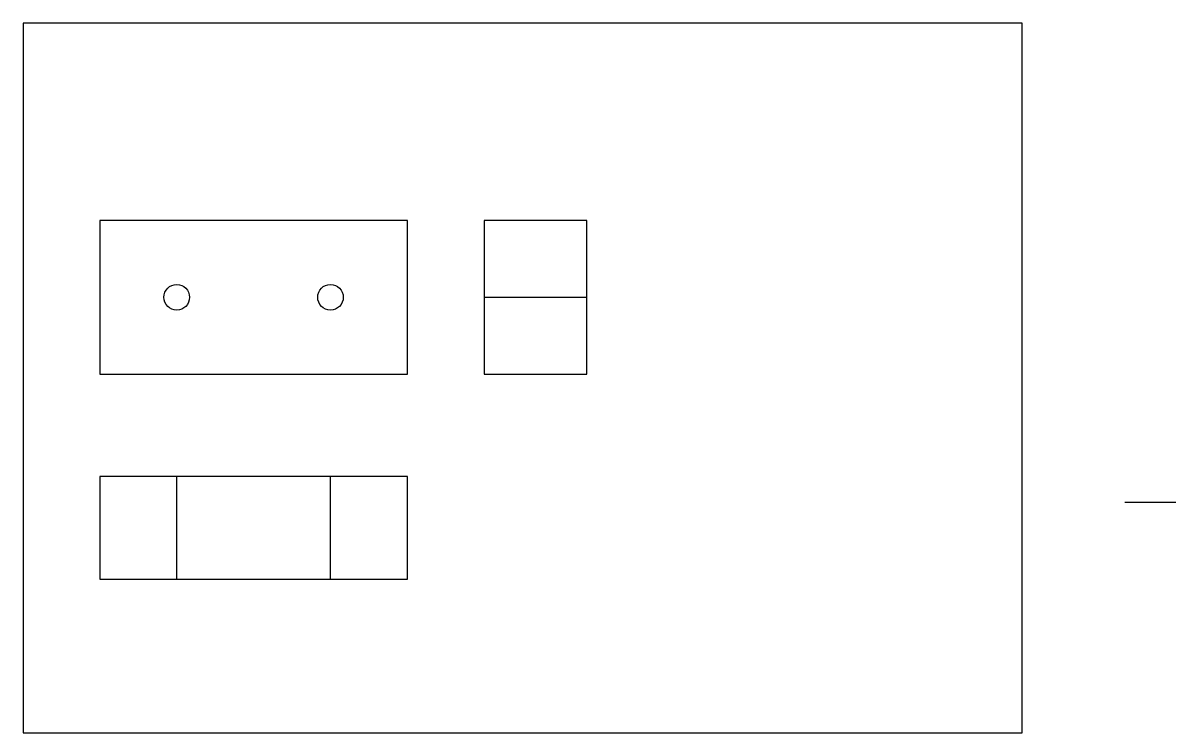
# Model space of a CAD drawing. Header units: millimetres. Extents: x 20 to 470, y 10 to 287.
import ezdxf

# ---------------------------------------------------------------- set-up
doc = ezdxf.new("R2010")
doc.units = ezdxf.units.MM
for name, color, linetype in [('FRAME', 7, 'CONTINUOUS'), ('HIDDEN', 8, 'CONTINUOUS'), ('PART', 7, 'CONTINUOUS')]:
    doc.layers.add(name, color=color, linetype=linetype)

msp = doc.modelspace()

# ---------------------------------------------------------------- linework, layer by layer
at = {"layer": 'FRAME'}
msp.add_lwpolyline([(20, 10), (410, 10), (410, 287), (20, 287)], close=True, dxfattribs=at)
at = {"layer": 'HIDDEN'}
for p, q in [((80, 70), (80, 110)), ((140, 70), (140, 110))]:
    msp.add_line(p, q, dxfattribs=at)
at = {"layer": 'PART'}
for p, q in [((240, 210), (200, 210)), ((200, 210), (200, 150)), ((240, 150), (240, 210)), ((200, 180), (240, 180)), ((200, 150), (240, 150)), ((450, 100), (470, 100))]:
    msp.add_line(p, q, dxfattribs=at)
for points in [[(50, 150), (170, 150), (170, 210), (50, 210)], [(50, 70), (170, 70), (170, 110), (50, 110)]]:
    msp.add_lwpolyline(points, close=True, dxfattribs=at)
for centre in [(80, 180), (140, 180)]:
    msp.add_circle(centre, 5, dxfattribs=at)

doc.saveas('drawing.dxf')
